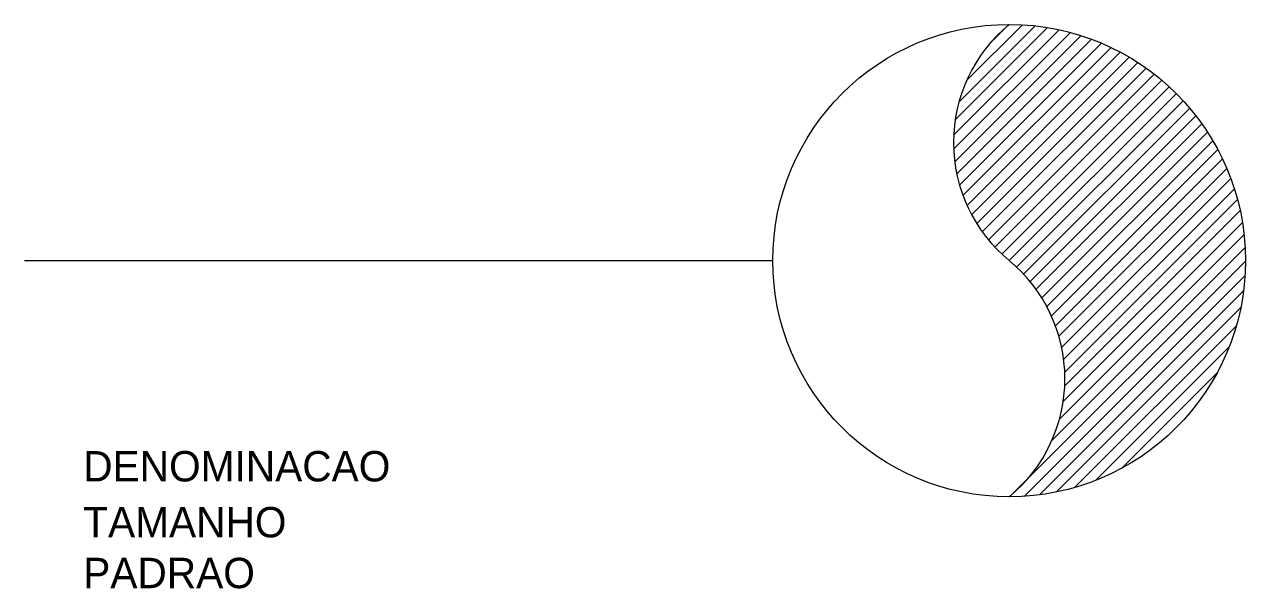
# Model space of a CAD drawing. Extents: x 101 to 302, y 149 to 242.
import ezdxf

# ---------------------------------------------------------------- set-up
doc = ezdxf.new("R2010")
doc.units = 0
doc.layers.add('TUPY', color=3, linetype='CONTINUOUS')

msp = doc.modelspace()

# ---------------------------------------------------------------- linework, layer by layer
at = {"layer": 'TUPY', "color": 0}
for p, q in [((253.87, 226.09), (269.06, 241.27)), ((254.48, 228.99), (267.04, 241.55)), ((255.75, 232.55), (264.93, 241.73)), ((259.69, 238.78), (262.7, 241.79)), ((253.61, 221.25), (272.83, 240.46)), ((253.62, 223.54), (270.98, 240.91)), ((253.8, 219.14), (274.6, 239.94)), ((254.13, 217.18), (276.3, 239.35)), ((254.58, 215.35), (277.94, 238.7)), ((255.15, 213.62), (279.52, 237.99)), ((255.82, 212), (281.04, 237.22)), ((256.57, 210.46), (282.51, 236.4)), ((256.57, 210.46), (282.51, 236.4)), ((257.41, 209.01), (283.93, 235.52)), ((258.33, 207.64), (285.29, 234.6)), ((259.33, 206.34), (286.6, 233.62)), ((260.4, 205.12), (287.87, 232.59)), ((261.55, 203.98), (289.09, 231.52)), ((262.76, 202.91), (290.26, 230.4)), ((263.98, 201.84), (291.38, 229.23)), ((265.13, 200.69), (292.45, 228.01)), ((266.2, 199.47), (293.48, 226.75)), ((267.2, 198.18), (294.45, 225.43)), ((268.12, 196.8), (295.38, 224.07)), ((268.96, 195.35), (296.26, 222.65)), ((269.71, 193.82), (297.08, 221.19)), ((270.38, 192.19), (297.85, 219.66)), ((270.95, 190.47), (298.56, 218.08)), ((271.4, 188.64), (299.21, 216.44)), ((271.73, 186.67), (299.8, 214.74)), ((271.91, 184.57), (300.32, 212.97)), ((271.91, 182.27), (300.77, 211.13)), ((271.66, 179.73), (301.13, 209.2)), ((271.05, 176.82), (301.41, 207.19)), ((269.78, 173.27), (301.58, 205.07)), ((100.76, 202.91), (223.88, 202.91)), ((262.83, 164.03), (301.64, 202.84)), ((265.2, 164.1), (301.57, 200.47)), ((267.73, 164.35), (301.33, 197.94)), ((270.48, 164.8), (300.87, 195.19)), ((273.51, 165.54), (300.13, 192.16)), ((276.98, 166.72), (298.95, 188.69)), ((281.26, 168.71), (296.96, 184.41))]:
    msp.add_line(p, q, dxfattribs=at)
msp.add_circle((262.76, 202.91), 38.88, dxfattribs=at)
for centre, start, end in [((278.77, 222.35), 129.4729, 230.5271), ((246.75, 183.47), 309.4729, 50.5271)]:
    msp.add_arc(centre, 25.18, start, end, dxfattribs=at)

# ---------------------------------------------------------------- texts
at = {"layer": 'TUPY', "color": 0, "flags": 1}
for tag, p, s in [('DENOMINACAO', (110.44, 166.56), 'TUBO VERTICAL PARA CIMA'), ('TAMANHO', (110.44, 157.36), ''), ('PADRAO', (110.44, 148.99), '')]:
    msp.add_attdef(tag, p, s, height=5, dxfattribs=at)

doc.saveas('drawing.dxf')
